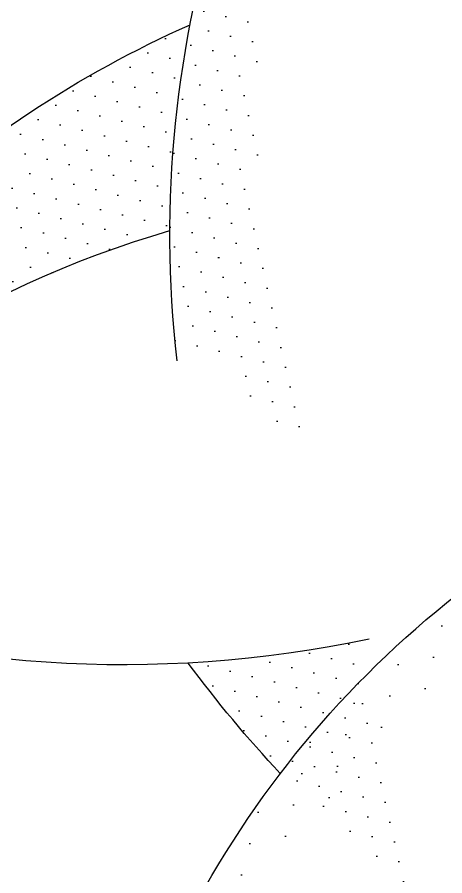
# Model space of a CAD drawing. Extents: x 94328 to 153134, y 57446 to 99026.
# Drawn here: x 123960.2 to 124107.3, y 78781.2 to 79076.7 of the extents above; entities that cross this region are included whole.
import ezdxf

# ---------------------------------------------------------------- set-up
doc = ezdxf.new("R2010")
doc.units = 0
doc.header["$LTSCALE"] = 1000
doc.header["$MEASUREMENT"] = 0
doc.layers.add('家具', color=44, linetype='CONTINUOUS')
pattern_1 = [(257.0862395539771, (848.4651648123181, 95397.86913894047), (6.027813616953348, -4.965203344916672), [0, -6.985000000406582])]

# ---------------------------------------------------------------- blocks, each defined once
blk = doc.blocks.new('A$C6CBF3060')
at = {"layer": '家具'}
h = blk.add_hatch(dxfattribs=at)
h.set_pattern_fill('DOTS', color=8, scale=335.2800000195158, angle=-90.00000000000001, style=0)
h.set_pattern_definition([(270, (30849.11753504153, -17862.99907829171), (20.95500000121973, -10.47750000060987), [0, -20.95500000121974])])
edge = h.paths.add_edge_path()
edge.add_spline(control_points=[(3620.032944355196, 1020.167978249578), (3621.856950601301, 1029.223950294458), (3623.640356767137, 1038.254456721312), (3629.075648781851, 1066.661334569191), (3632.509525532267, 1085.952194047979), (3638.452392537998, 1124.35439882104), (3640.907859724044, 1143.394177388276), (3645.504487169259, 1187.965857300234), (3647.380020918004, 1213.570567535007), (3652.138734003369, 1291.274453085276), (3654.163834771207, 1344.379333391011), (3661.075878760414, 1425.081640880471), (3664.018153472578, 1452.133973591473), (3670.094233668715, 1492.753120009336), (3672.397098293724, 1506.299475706379), (3677.679535390045, 1533.370511049969), (3680.683231559953, 1546.95785375061), (3688.042565591692, 1576.433232332645), (3692.477545640613, 1592.158136530725), (3700.184732509224, 1618.288209221257), (3703.394472055632, 1628.838867633007), (3706.570199849586, 1639.277341819994)], knot_values=[0.007594318894714291, 0.007594318894714291, 0.007594318894714291, 0.007594318894714291, 1.009331685129112, 1.009331685129112, 3.166903830014817, 3.166903830014817, 5.324475974900523, 5.324475974900523, 8.146713981276132, 8.146713981276132, 13.78698518195698, 13.78698518195698, 16.6071207822974, 16.6071207822974, 18.01718858246761, 18.01718858246761, 19.42725638263783, 19.42725638263783, 21.11840045899928, 21.11840045899928, 22.2881602581128, 22.2881602581128, 22.2881602581128, 22.2881602581128], degree=3, periodic=0)
edge.add_ellipse((1789.99904669042, 2201.081587384349), major_axis=(1412.244489359956, 1412.244489359956), ratio=0.9999999999999818, start_angle=-61.33743676422674, end_angle=-48.55714826964773)
edge.add_ellipse((1789.99904669042, 1953.25083809936), major_axis=(1412.24448935993, -1412.24448935993), ratio=0.9999999999999885, start_angle=48.5571482696466, end_angle=61.33743676426361)
edge.add_spline(control_points=[(3706.570199849455, 2515.055083664098), (3703.394472055566, 2525.493557850958), (3700.184732509093, 2536.044216262839), (3692.477545640737, 2562.174288952727), (3688.042565592012, 2577.899193150166), (3680.683231560659, 2607.374571730539), (3677.679535390882, 2620.961914430154), (3672.397098294947, 2648.032949771052), (3670.094233670054, 2661.579305466817), (3664.018153474113, 2702.198451881093), (3661.075878761818, 2729.250784589662), (3655.986670472266, 2788.670379265524), (3654.145087228251, 2820.934697647885), (3652.42359686167, 2852.807937005808)], knot_values=[0.007594318904541566, 0.007594318904541566, 0.007594318904541566, 0.007594318904541566, 1.177354118008585, 1.177354118008585, 2.868498194319651, 2.868498194319651, 4.278565994361959, 4.278565994361959, 5.688633794404266, 5.688633794404266, 8.508769394488882, 8.508769394488882, 11.91787256770212, 11.91787256770212, 11.91787256770212, 11.91787256770212], degree=3, periodic=0)
edge.add_ellipse((3646.657623284387, 2875.236412280854), major_axis=(16.37502602226822, 16.37502602226821), ratio=0.9999999999995666, start_angle=225.8035234418923, end_angle=239.417541532368, ccw=False)
edge.add_ellipse((3511.087514728119, 3239.193560838379), major_axis=(290.1065513937293, 290.1065513937293), ratio=0.9999999999994232, start_angle=234.5429178462428, end_angle=244.3434878472222, ccw=False)
edge.add_ellipse((4291.384683319397, 2715.78940374251), major_axis=(510.6161812649055, -510.6161812649058), ratio=0.9999999999999988, start_angle=215.5301837112753, end_angle=236.2784491778619)
edge.add_ellipse((8058.381468311782, 2243.98490320702), major_axis=(3173.045961291781, -3173.045961291782), ratio=1, start_angle=220.7753203818918, end_angle=231.6420249032678)
edge.add_ellipse((4599.337569821713, 1341.637200631933), major_axis=(756.0877006785541, 756.0877006785539), ratio=0.9999999999999949, start_angle=113.9930274311128, end_angle=139.4777875760855)
edge.add_ellipse((3519.680850986653, 1232.139841819859), major_axis=(20.77520892349397, -20.77520892349398), ratio=0.999999999999889, start_angle=29.349690518414718, end_angle=107.31395154978779, ccw=False)
edge.add_ellipse((3261.400831811123, 1475.541992198378), major_axis=(269.5263520561113, -269.5263520561115), ratio=0.9999999999999978, start_angle=326.06965526290503, end_angle=363.74867896470926, ccw=False)
edge.add_ellipse((2985.936513544038, 1255.583835869416), major_axis=(269.5447157602681, 269.5447157602681), ratio=0.9999999999729833, start_angle=289.4364312615882, end_angle=291.1525348597326, ccw=False)
edge.add_ellipse((3270.637057203829, -411.6684627259383), major_axis=(1063.437138938921, 1063.437138938921), ratio=0.9999999999999937, start_angle=35.30528515153998, end_angle=42.74492259143477, ccw=False)
edge.add_ellipse((3474.324288661912, 860.0126218386868), major_axis=(153.1024992137935, -153.1024992137935), ratio=0.999999999999859, start_angle=92.70420918075928, end_angle=121.7648417998393, ccw=False)
edge = h.paths.add_edge_path()
edge.add_ellipse((3560.315809361586, 903.7363475695056), major_axis=(59.62128638761727, 59.62128638761727), ratio=0.9999999999999157, start_angle=248.1334738211491, end_angle=277.7178630449272)
edge.add_ellipse((3511.524035592221, 931.7299106341088), major_axis=(99.19644208316629, 99.19644208316625), ratio=0.9999999999997502, start_angle=-79.30676778778508, end_angle=-64.31921627686972)
edge.add_ellipse((3386.72601415019, 2442.541419907149), major_axis=(1116.038544759257, -1116.038544759258), ratio=0.9999999999999984, start_angle=303.32411686118166, end_angle=324.37804893725087, ccw=False)
edge.add_spline(control_points=[(3067.313977831232, 896.8829783906913), (3067.116512627828, 894.6964287364499), (3066.26218761129, 885.1096334103167), (3065.674442368967, 875.0971932240427), (3064.819310103077, 865.6985716819399)], knot_values=[0, 0, 0, 0, 0.2418033642713523, 1.052830296575082, 1.052830296575082, 1.052830296575082, 1.052830296575082], degree=3, periodic=0)
edge.add_ellipse((3026.907071228037, 868.9988679855887), major_axis=(26.90938323527025, 26.90938323527025), ratio=0.9999999999999187, start_angle=238.7767705824798, end_angle=310.27284356007203, ccw=False)
edge.add_ellipse((3357.089655062053, 4875.541364723143), major_axis=(2868.190797183439, -2868.19079718344), ratio=0.999999999999999, start_angle=310.4593117003497, end_angle=318.3404531218047)
edge = h.paths.add_edge_path()
edge.add_ellipse((3560.315809361266, 3250.596077914459), major_axis=(59.62128638763784, -59.62128638763787), ratio=0.9999999999995934, start_angle=82.28213695507955, end_angle=111.8665261788591)
edge.add_ellipse((3357.089655062751, -721.208939239179), major_axis=(2868.190797183605, 2868.190797183604), ratio=0.9999999999999925, start_angle=41.65954687821016, end_angle=49.54410408661445)
edge.add_ellipse((3026.730802552287, 3285.298579970644), major_axis=(26.90938323526915, -26.90938323526915), ratio=0.9999999999999033, start_angle=49.98346972011012, end_angle=121.3236457343994, ccw=False)
edge.add_spline(control_points=[(3064.642559511616, 3288.604407622486), (3064.979431703308, 3284.907876167901), (3065.254021153691, 3281.472108143695), (3065.500446844075, 3278.209911560098)], knot_values=[0, 0, 0, 0, 0.3189857557440551, 0.3189857557440551, 0.3189857557440551, 0.3189857557440551], degree=3, periodic=0)
edge.add_ellipse((3494.988468096315, -267.6566824607653), major_axis=(2525.631590611771, -2525.631590611772), ratio=0.9999999999999991, start_angle=132.8754075785099, end_angle=141.9062269296692, ccw=False)
edge = h.paths.add_edge_path()
edge.add_ellipse((3346.428693505171, 2814.744027245259), major_axis=(221.1621733483969, -221.1621733483971), ratio=0.9999999999999994, start_angle=219.8560000035077, end_angle=290.9319768433341)
edge.add_ellipse((3437.151632962174, 2555.301954592251), major_axis=(155.4479335070494, -155.4479335070496), ratio=0.9999999999999929, start_angle=231.8281592482279, end_angle=294.8810682384705)
edge.add_ellipse((2813.700149012111, 2180.201737340405), major_axis=(405.3237387993505, 405.3237387993504), ratio=0.9999999999999992, start_angle=285.52623263396157, end_angle=332.11357467867344, ccw=False)
edge.add_ellipse((3523.712787324905, 1599.059105694443), major_axis=(258.8230775298201, 258.82307752982), ratio=0.9999999999999818, start_angle=80.19826500577827, end_angle=130.5062586859865)
edge.add_ellipse((3249.266929159778, 1365.594833926676), major_axis=(196.0891473908119, -196.0891473908119), ratio=0.9999999999999981, start_angle=154.0384846775883, end_angle=216.6923729745889)
edge.add_ellipse((3335.197817287255, 909.3636444261319), major_axis=(433.6778078787909, 433.6778078787906), ratio=0.999999999999949, start_angle=80.98112304628877, end_angle=109.8781780001218)
edge.add_ellipse((18467.36806691358, 2025.981614987111), major_axis=(11109.2260467442, 11109.22604674419), ratio=0.9999999999995928, start_angle=138.1241672681158, end_angle=138.7143909774701)
edge.add_spline(control_points=[(2789.552410904224, 1008.188427614892), (2796.579734544641, 1007.746763104577), (2803.725178327077, 1007.646570336328), (2811.231307050359, 1007.927036234807)], knot_values=[2.293510373809953, 2.293510373809953, 2.293510373809953, 2.293510373809953, 2.979732802934619, 2.979732802934619, 2.979732802934619, 2.979732802934619], degree=3, periodic=0)
edge.add_spline(control_points=[(2811.231307050359, 1007.927036234807), (2815.450479755054, 1008.084685284808), (2826.805456678361, 1008.812973134682), (2842.780722635296, 1010.871307693131), (2839.120250166125, 1024.618026985154), (2842.859477051599, 1028.393799632864), (2845.636094539273, 1029.971073038905)], knot_values=[2.979732802934619, 2.979732802934619, 2.979732802934619, 2.979732802934619, 3.36545639614831, 3.990521829336836, 4.278466320926378, 4.605763273049225, 4.605763273049225, 4.605763273049225, 4.605763273049225], degree=3, periodic=0)
edge.add_spline(control_points=[(2845.636094539273, 1029.971073038905), (2848.422474729079, 1031.553892203377), (2852.001820499405, 1032.702305534669), (2855.58116626992, 1033.850718865961)], knot_values=[4.605763273049225, 4.605763273049225, 4.605763273049225, 4.605763273049225, 4.934211014792284, 4.934211014792284, 4.934211014792284, 4.934211014792284], degree=3, periodic=0)
edge.add_ellipse((3270.637057203829, -411.6684627259383), major_axis=(1063.437138939227, 1063.437138939227), ratio=0.9999999999998375, start_angle=52.795632896919415, end_angle=61.02050574382298, ccw=False)
edge.add_ellipse((3199.316362891543, 1348.14039130005), major_axis=(212.5834902189315, 212.5834902189315), ratio=0.9999999999999212, start_angle=165.6335501199894, end_angle=198.8130742464472, ccw=False)
edge.add_ellipse((3199.413119119788, 1029.520550322999), major_axis=(217.1797520411045, -217.1797520411046), ratio=0.9999999999998674, start_angle=151.0252170128921, end_angle=192.4102655699839, ccw=False)
edge.add_ellipse((3551.448439235653, 1156.134686465819), major_axis=(331.0872910150433, -331.0872910150434), ratio=0.9999999999999813, start_angle=177.8463850309959, end_angle=203.8962665094932, ccw=False)
edge.add_ellipse((2984.329156197491, 1140.779664811776), major_axis=(308.6143108805782, 308.6143108805783), ratio=0.99999999999966, start_angle=2.0533838449994732, end_angle=10.260448050109005, ccw=False)
edge.add_spline(control_points=[(3281.687451026184, 1460.253654765613), (3290.639455244702, 1453.204405174176), (3313.081898206045, 1435.532118832798), (3303.305460116768, 1498.775473405309), (3326.318821677465, 1533.829908224947), (3353.544751881607, 1593.430233467796), (3320.947959299898, 1659.060984562777), (3340.190178442157, 1740.826539046509), (3356.126177953687, 1827.657185362103), (3415.808870579021, 1863.793903553702), (3424.432073950476, 1919.337591101754), (3457.289777258164, 1907.517444122117), (3458.775801431591, 1924.683027975876), (3459.456346832347, 1933.619102174609)], knot_values=[28.72622828787619, 28.72622828787619, 28.72622828787619, 28.72622828787619, 29.65137003608691, 31.04553471454428, 32.97090723718488, 34.80045963000916, 37.53798117998499, 40.13244696109814, 43.73799823656201, 46.29924793153518, 47.53881564063179, 48.20545028199999, 48.98405692497199, 48.98405692497199, 48.98405692497199, 48.98405692550385], degree=3, periodic=0)
edge.add_ellipse((-2827.432287128104, 2095.358859361608), major_axis=(4446.972478264837, 4446.972478264834), ratio=0.9999999999999976, start_angle=-46.47369586912973, end_angle=-42.84626635100496)
edge.add_spline(control_points=[(3457.093905025751, 2331.703914353799), (3455.691781476875, 2345.589783137202), (3452.514928848803, 2370.097512984801), (3408.946969250035, 2401.111465854163), (3388.218704290179, 2469.690945094218), (3352.769053081218, 2533.335634224328), (3364.030625280458, 2604.82269811142), (3327.271703467311, 2627.476138575294), (3294.9122366675, 2714.330123526699), (3294.341436591865, 2693.091429919492)], knot_values=[0, 0, 0, 1.163513729807164e-12, 1.426783815582302, 2.507845637052222, 5.446644405802077, 8.794161911986935, 10.36550993041577, 12.19506232323765, 14.47634677036475, 14.47634677036475, 14.47634677036475, 14.47634677036475], degree=3, periodic=0)
edge.add_ellipse((3687.441035538191, 2947.473610607776), major_axis=(331.0872910150615, -331.0872910150615), ratio=0.9999999999999547, start_angle=233.1899730444863, end_angle=257.9076692015958, ccw=False)
edge.add_ellipse((3372.605812031026, 3149.559701468508), major_axis=(217.1797520411107, -217.1797520411108), ratio=0.9999999999999556, start_angle=244.6759739839959, end_angle=286.0610225410798, ccw=False)
edge.add_ellipse((3301.30499854072, 2839.020160634274), major_axis=(212.5834902198476, 212.5834902198476), ratio=0.9999999999956851, start_angle=85.14470269029368, end_angle=91.45268943398088, ccw=False)
edge.add_ellipse((3267.100022714898, 4450.91484517249), major_axis=(983.775240623166, 983.775240623166), ratio=0.9999999999998531, start_angle=208.0880272447276, end_angle=218.4118439115923, ccw=False)
edge.add_spline(control_points=[(2862.37711883695, 3119.814991966967), (2856.867087630577, 3121.622537046678), (2851.35705642408, 3123.430082126131), (2848.768473186879, 3126.813406541194)], knot_values=[4.42752981046754, 4.42752981046754, 4.42752981046754, 4.42752981046754, 4.934211014792284, 4.934211014792284, 4.934211014792284, 4.934211014792284], degree=3, periodic=0)
edge.add_ellipse((3341.197146602492, 3246.534314250937), major_axis=(358.3427787361459, -358.3427787361463), ratio=0.999999999999975, start_angle=238.6648212037559, end_angle=277.816367146285)
h = blk.add_hatch(dxfattribs=at)
h.set_pattern_fill('DOTS', color=8, scale=111.7600000065053, angle=-102.9137604460229, style=0)
h.set_pattern_definition(pattern_1)
edge = h.paths.add_edge_path()
edge.add_spline(control_points=[(3449.375650411144, 2909.951786232185), (3457.133777263894, 2911.658673934682), (3471.74648354989, 2914.873657284665), (3476.001369368292, 2940.817787743319), (3487.94293156913, 2935.611043369077), (3492.722592876067, 2933.527021680751)], knot_values=[0, 0, 0, 0, 0.7990955360639407, 1.505124701441903, 1.976309702937445, 1.976309702937445, 1.976309702937445, 1.976309702937445], degree=3, periodic=0)
edge.add_ellipse((3114.006977500358, 2976.92276167986), major_axis=(269.5447157518445, -269.5447157518445), ratio=0.9999999999999796, start_angle=38.46318082415625, end_angle=87.3867010202112)
edge.add_ellipse((3087.499670771642, 3016.278914244111), major_axis=(266.7017836378719, -266.701783637872), ratio=0.9999999999999966, start_angle=388.6260509978115, end_angle=440.23784346014736, ccw=False)
h = blk.add_hatch(dxfattribs=at)
h.set_pattern_fill('DOTS', color=8, scale=111.7600000065053, angle=-102.9137604460229, style=0)
h.set_pattern_definition([(257.0862395539771, (30849.11753504153, -17862.99907829171), (6.027813616953347, -4.965203344916671), [0, -6.985000000406582])])
edge = h.paths.add_edge_path()
edge.add_ellipse((3646.657623284387, 2875.236412280916), major_axis=(16.37502602223918, 16.37502602223918), ratio=0.9999999999999589, start_angle=291.13290244224925, end_angle=331.7053135979244, ccw=False)
edge.add_ellipse((3396.421666818213, 2638.133511704731), major_axis=(250.5269621883234, 250.5269621883232), ratio=0.9999999999999517, start_angle=-5.001243183389039, end_angle=28.81176517263155)
edge.add_ellipse((3114.006977500394, 2976.922761679925), major_axis=(269.5447157518727, -269.5447157518728), ratio=0.9999999999999538, start_angle=45.21971434431252, end_angle=55.93370469372312)
edge.add_ellipse((3333.346952549749, 2700.965959772013), major_axis=(269.5263520561237, -269.5263520561238), ratio=0.9999999999999377, start_angle=73.33756058925178, end_angle=111.01658429106979, ccw=False)
h = blk.add_hatch(dxfattribs=at)
h.set_pattern_fill('DOTS', color=8, scale=178.8160000104085, angle=-75.17599740398259, style=0)
h.set_pattern_definition([(284.8240025960174, (21523.19842935675, -3204.156176563381), (12.23371532700078, -2.542622527250572), [0, -11.17600000065051])])
edge = h.paths.add_edge_path(flags=17)
edge.add_ellipse((3508.507639436895, 2686.904734591491), major_axis=(23.25952561881828, -23.25952561881829), ratio=0.9999999999999228, start_angle=217.598370494964, end_angle=267.39462829812675, ccw=False)
edge.add_ellipse((3392.615725812291, 2706.727411004464), major_axis=(59.9046491667301, -59.90464916673012), ratio=0.9999999999998661, start_angle=350.65844968254294, end_angle=394.3991949743683, ccw=False)
edge.add_ellipse((3442.016187211404, 2684.491654074292), major_axis=(32.94986328208082, 32.94986328208081), ratio=0.9999999999998382, start_angle=224.9828587922299, end_angle=289.9024488496004)
edge = h.paths.add_edge_path(flags=17)
edge.add_ellipse((2799.933782092005, 2411.637768748264), major_axis=(481.3748926355609, 481.3748926355607), ratio=0.9999999999840347, start_angle=-26.32292343229813, end_angle=-25.58827127859119)
edge.add_ellipse((3387.198946313249, 2635.157820252211), major_axis=(38.80003682654529, 38.80003682654528), ratio=0.9999999999999831, start_angle=246.3633945223265, end_angle=317.8577408210059, ccw=False)
edge.add_ellipse((3414.442139424595, 2563.93047086295), major_axis=(15.12758440154903, 15.12758440154902), ratio=0.9999999999999909, start_angle=-72.18619439915022, end_angle=64.8217797418078, ccw=False)
edge.add_ellipse((3357.704625160964, 2604.177307075981), major_axis=(64.19840911938086, -64.19840911938088), ratio=0.9999999999999908, start_angle=11.56752916311502, end_angle=61.28906160823021)
edge = h.paths.add_edge_path()
edge.add_ellipse((3185.120227187588, 2583.846666353507), major_axis=(242.0371122307935, 242.0371122307935), ratio=0.9999999999999688, start_angle=-23.32578200306534, end_angle=26.28458598788795)
edge.add_spline(control_points=[(3294.95076252523, 2908.039789200709), (3285.59000490723, 2912.370396476184), (3273.676991489105, 2917.881764752918), (3266.815490951951, 2910.243159776714), (3265.556602545243, 2908.265359197449)], knot_values=[0, 0, 0, 0, 1.42238482592121, 1.810204922351612, 1.810204922351612, 1.810204922351612, 1.810204922351612], degree=3, periodic=0)
edge.add_ellipse((2799.933782090149, 2411.637768744324), major_axis=(481.3748926403442, -481.3748926403442), ratio=0.9999999999996101, start_angle=87.25263749308863, end_angle=91.84549474957328, ccw=False)
edge.add_ellipse((3214.421947500261, 2577.142094905234), major_axis=(216.1019309945073, -216.1019309945075), ratio=0.999999999999946, start_angle=66.89079912288321, end_angle=117.98945326683679, ccw=False)
edge.add_ellipse((3082.171467200518, 2475.053802211161), major_axis=(331.3486877331243, -331.3486877331244), ratio=0.9999999999999956, start_angle=389.56745048290304, end_angle=432.4529716565977, ccw=False)
edge.add_ellipse((2548.179880652155, 2188.045808867992), major_axis=(706.3772336369606, 706.3772336369603), ratio=0.999999999999835, start_angle=321.74637887917953, end_angle=324.3508728240508, ccw=False)
edge.add_spline(control_points=[(3540.231171865613, 2305.399240872724), (3543.869102956422, 2306.191136364261), (3554.218102346218, 2311.164756270326), (3554.021201864321, 2323.207869944858), (3553.888276583122, 2331.338039343249)], knot_values=[0, 0, 0, 0, 0.5819764206049407, 1.791185280154921, 1.791185280154921, 1.791185280154921, 1.791185280154921], degree=3, periodic=0)
edge.add_ellipse((3055.171823736164, 2457.493583324365), major_axis=(363.7535715408031, -363.7535715408033), ratio=0.9999999999999976, start_angle=30.80422389370577, end_angle=74.43044399808288)
edge = h.paths.add_edge_path()
edge.add_spline(control_points=[(3512.045306835935, 2318.2714167302), (3517.588125824346, 2312.491863504376), (3525.292820839051, 2304.458100356638), (3537.115743228183, 2304.72108237278), (3540.231171865613, 2305.399240872724)], knot_values=[1.791185280154921, 1.791185280154921, 1.791185280154921, 1.791185280154921, 3.069002213139684, 3.567391534373676, 3.567391534373676, 3.567391534373676, 3.567391534373676], degree=3, periodic=0)
edge.add_ellipse((2548.179880652155, 2188.045808867992), major_axis=(706.377233638207, -706.3772336382074), ratio=0.9999999999993391, start_angle=51.74637887920161, end_angle=54.3508728240713)
edge.add_ellipse((3764.186938126877, 2674.325635155186), major_axis=(281.0686011683552, 281.0686011683551), ratio=0.9999999999999862, start_angle=145.8922033348512, end_angle=189.5904192882054, ccw=False)
edge.add_ellipse((3727.837143598881, 2835.127694727074), major_axis=(300.7962628522051, -300.7962628522051), ratio=0.9999999999999934, start_angle=220.3807436132537, end_angle=258.6817611968143, ccw=False)
edge.add_ellipse((2799.933782090149, 2411.637768744324), major_axis=(481.3748926401587, 481.3748926401587), ratio=0.9999999999988527, start_angle=-2.747362506916546, end_angle=1.845494749579979)
edge.add_spline(control_points=[(3265.556602545243, 2908.265359197449), (3263.646122517712, 2905.263863207118), (3259.318761821429, 2893.755928218379), (3258.811229740662, 2883.454117961643), (3258.470738576732, 2876.542879246761)], knot_values=[1.810204922351612, 1.810204922351612, 1.810204922351612, 1.810204922351612, 2.398757922429805, 3.598446597238173, 3.598446597238173, 3.598446597238173, 3.598446597238173], degree=3, periodic=0)
edge.add_ellipse((3646.639097211155, 2857.209695129477), major_axis=(274.8167086013957, 274.8167086013956), ratio=0.9999999999999963, start_angle=132.1486721113125, end_angle=176.9724953827164)
edge.add_ellipse((3661.683551529728, 2583.255587393276), major_axis=(215.1838922608969, 215.1838922608969), ratio=0.9999999999999789, start_angle=132.3564968236814, end_angle=195.5463068146161)
h = blk.add_hatch(dxfattribs=at)
h.set_pattern_fill('DOTS', color=8, scale=111.7600000065053, angle=-102.9137604460229, style=0)
h.set_pattern_definition(pattern_1)
edge = h.paths.add_edge_path()
edge.add_ellipse((3511.087514729334, 3239.193560838827), major_axis=(290.1065513939539, -290.106551393954), ratio=0.9999999999997669, start_angle=303.12070418913345, end_angle=311.899757270034, ccw=False)
edge.add_ellipse((3289.103974665624, 2824.990331981306), major_axis=(97.66234371941809, -97.6623437194181), ratio=0.9999999999999646, start_angle=365.10604803737283, end_angle=410.2831013168486, ccw=False)
edge.add_ellipse((3138.097193999383, 3089.182472880977), major_axis=(308.6143108803658, -308.614310880366), ratio=0.9999999999997498, start_angle=351.0708815296273, end_angle=368.4913891802111)
for centre, radius, start, end in [((3114.006977500394, 2976.922761679925), 381.1937926822507, 353.4631808242555, 42.38670102002602), ((3333.346952549749, 2700.965959772013), 381.1678224946983, 28.33756058934639, 66.01658429162649), ((3396.421666818249, 2638.133511704731), 354.2986276668607, 39.9987568162505, 73.81176517238018), ((2799.933782090149, 2411.637768744324), 680.7669017576027, 18.33052414223189, 46.84549474884426), ((3185.120227187588, 2583.84666635354), 342.2921667144051, 21.67421799718859, 71.28458598740681), ((3511.087514728119, 3239.193560838445), 410.2726195139435, 258.1207041894, 289.3434878463569), ((3138.097193998998, 3089.182472880977), 436.4465439897432, 316.9911302901499, 323.491389180725)]:
    blk.add_arc(centre, radius, start, end, dxfattribs=at)

msp = doc.modelspace()

# ---------------------------------------------------------------- block references
at = {"layer": '家具', "xscale": -1}
msp.add_blockref('A$C6CBF3060', (127507.9359713234, 76024.89625586625), dxfattribs=at)

doc.saveas('drawing.dxf')
